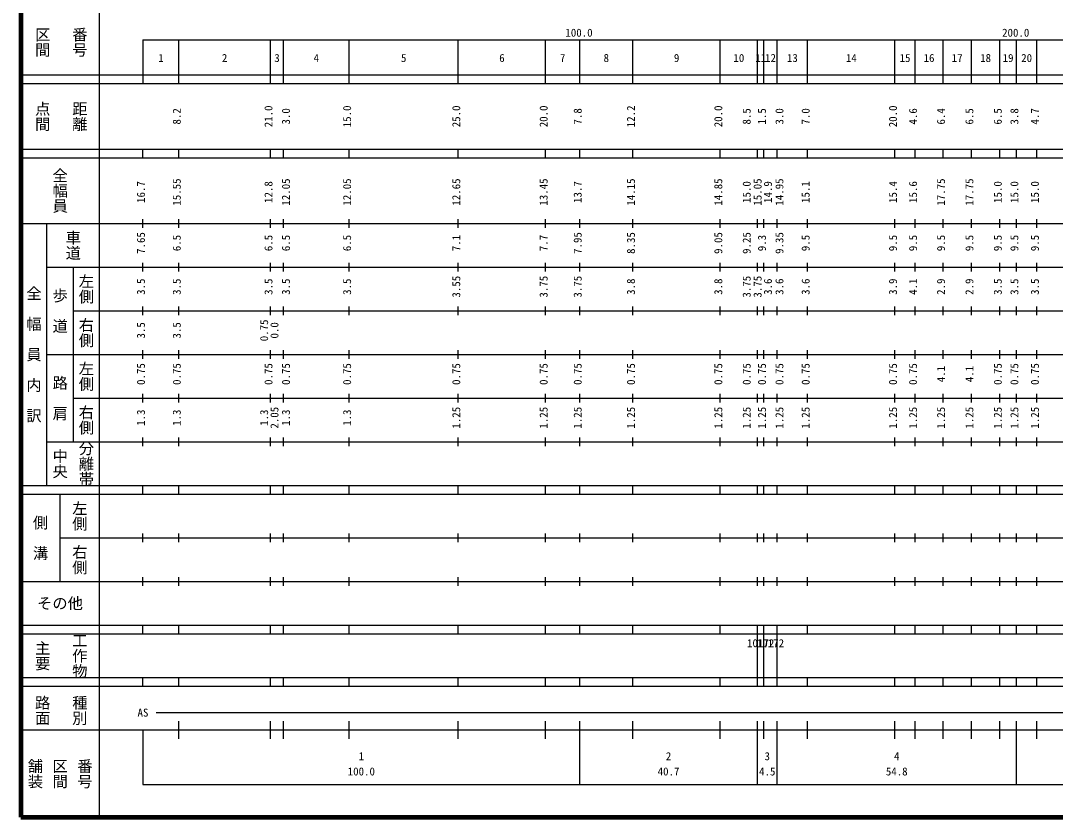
# Model space of a CAD drawing. Units: millimetres on the paper, enlarged 1000 times. Extents: x 40000 to 680000, y 20000 to 380000.
# Drawn here: x 40000 to 276912, y 20000 to 202409 of the extents above; entities that cross this region are included whole.
import ezdxf
from ezdxf.enums import TextEntityAlignment as Align

# ---------------------------------------------------------------- set-up
doc = ezdxf.new("R2010")
doc.units = ezdxf.units.MM
doc.header["$LTSCALE"] = 1000
doc.layers.add('M-TTL', color=2, linetype='Continuous', lineweight=140)
doc.layers.add('M-TTL-BAND', color=7, linetype='Continuous', lineweight=25)
doc.styles.add('@ＭＳ ゴシック', font='')
doc.styles.add('ＭＳ ゴシック', font='')
doc.styles.get('@ＭＳ ゴシック').set_extended_font_data('@MS Gothic')
doc.styles.get('ＭＳ ゴシック').set_extended_font_data('MS Gothic')

msp = doc.modelspace()

# ---------------------------------------------------------------- linework, layer by layer
at = {"layer": 'M-TTL'}
for p, q in [((40000, 380000), (40000, 20000)), ((40000, 20000), (680000, 20000))]:
    msp.add_line(p, q, dxfattribs=at)
at = {"layer": 'M-TTL-BAND'}
for p, q in [((58000, 370000), (58000, 20000)), ((68000, 198000), (579000, 198000)), ((68000, 198000), (68000, 188000)), ((76200, 188000), (76200, 198000)), ((97200, 188000), (97200, 198000)), ((100200, 188000), (100200, 198000)), ((115200, 188000), (115200, 198000)), ((140200, 188000), (140200, 198000)), ((160200, 188000), (160200, 198000)), ((168000, 188000), (168000, 198000)), ((180200, 188000), (180200, 198000)), ((200200, 188000), (200200, 198000)), ((208700, 188000), (208700, 198000)), ((210200, 188000), (210200, 198000)), ((213200, 188000), (213200, 198000)), ((220200, 188000), (220200, 198000)), ((240200, 188000), (240200, 198000)), ((244800, 188000), (244800, 198000)), ((251200, 188000), (251200, 198000)), ((257700, 188000), (257700, 198000)), ((264200, 188000), (264200, 198000)), ((268000, 188000), (268000, 198000)), ((272700, 188000), (272700, 198000)), ((40000, 190000), (579000, 190000)), ((40000, 188000), (579000, 188000)), ((40000, 173000), (579000, 173000)), ((68000, 171000), (68000, 173000)), ((76200, 171000), (76200, 173000)), ((97200, 171000), (97200, 173000)), ((100200, 171000), (100200, 173000)), ((115200, 171000), (115200, 173000)), ((140200, 171000), (140200, 173000)), ((160200, 171000), (160200, 173000)), ((168000, 171000), (168000, 173000)), ((180200, 171000), (180200, 173000)), ((200200, 171000), (200200, 173000)), ((208700, 171000), (208700, 173000)), ((210200, 171000), (210200, 173000)), ((213200, 171000), (213200, 173000)), ((220200, 171000), (220200, 173000)), ((240200, 171000), (240200, 173000)), ((244800, 171000), (244800, 173000)), ((251200, 171000), (251200, 173000)), ((257700, 171000), (257700, 173000)), ((264200, 171000), (264200, 173000)), ((268000, 171000), (268000, 173000)), ((272700, 171000), (272700, 173000)), ((40000, 171000), (579000, 171000)), ((68000, 155000), (68000, 157000)), ((76200, 155000), (76200, 157000)), ((97200, 155000), (97200, 157000)), ((100200, 155000), (100200, 157000)), ((115200, 155000), (115200, 157000)), ((140200, 155000), (140200, 157000)), ((160200, 155000), (160200, 157000)), ((168000, 155000), (168000, 157000)), ((180200, 155000), (180200, 157000)), ((200200, 155000), (200200, 157000)), ((208700, 155000), (208700, 157000)), ((210200, 155000), (210200, 157000)), ((213200, 155000), (213200, 157000)), ((220200, 155000), (220200, 157000)), ((240200, 155000), (240200, 157000)), ((244800, 155000), (244800, 157000)), ((251200, 155000), (251200, 157000)), ((257700, 155000), (257700, 157000)), ((264200, 155000), (264200, 157000)), ((268000, 155000), (268000, 157000)), ((272700, 155000), (272700, 157000)), ((40000, 156000), (579000, 156000)), ((46000, 96000), (46000, 156000)), ((68000, 145000), (68000, 147000)), ((76200, 145000), (76200, 147000)), ((97200, 145000), (97200, 147000)), ((100200, 145000), (100200, 147000)), ((115200, 145000), (115200, 147000)), ((140200, 145000), (140200, 147000)), ((160200, 145000), (160200, 147000)), ((168000, 145000), (168000, 147000)), ((180200, 145000), (180200, 147000)), ((200200, 145000), (200200, 147000)), ((208700, 145000), (208700, 147000)), ((210200, 145000), (210200, 147000)), ((213200, 145000), (213200, 147000)), ((220200, 145000), (220200, 147000)), ((240200, 145000), (240200, 147000)), ((244800, 145000), (244800, 147000)), ((251200, 145000), (251200, 147000)), ((257700, 145000), (257700, 147000)), ((264200, 145000), (264200, 147000)), ((268000, 145000), (268000, 147000)), ((272700, 145000), (272700, 147000)), ((46000, 146000), (579000, 146000)), ((52000, 146000), (52000, 106000)), ((52000, 136000), (579000, 136000)), ((68000, 135000), (68000, 137000)), ((76200, 135000), (76200, 137000)), ((97200, 135000), (97200, 137000)), ((100200, 135000), (100200, 137000)), ((115200, 135000), (115200, 137000)), ((140200, 135000), (140200, 137000)), ((160200, 135000), (160200, 137000)), ((168000, 135000), (168000, 137000)), ((180200, 135000), (180200, 137000)), ((200200, 135000), (200200, 137000)), ((208700, 135000), (208700, 137000)), ((210200, 135000), (210200, 137000)), ((213200, 135000), (213200, 137000)), ((220200, 135000), (220200, 137000)), ((240200, 135000), (240200, 137000)), ((244800, 135000), (244800, 137000)), ((251200, 135000), (251200, 137000)), ((257700, 135000), (257700, 137000)), ((264200, 135000), (264200, 137000)), ((268000, 135000), (268000, 137000)), ((272700, 135000), (272700, 137000)), ((46000, 126000), (579000, 126000)), ((68000, 125000), (68000, 127000)), ((76200, 125000), (76200, 127000)), ((97200, 125000), (97200, 127000)), ((100200, 125000), (100200, 127000)), ((115200, 125000), (115200, 127000)), ((140200, 125000), (140200, 127000)), ((160200, 125000), (160200, 127000)), ((168000, 125000), (168000, 127000)), ((180200, 125000), (180200, 127000)), ((200200, 125000), (200200, 127000)), ((208700, 125000), (208700, 127000)), ((210200, 125000), (210200, 127000)), ((213200, 125000), (213200, 127000)), ((220200, 125000), (220200, 127000)), ((240200, 125000), (240200, 127000)), ((244800, 125000), (244800, 127000)), ((251200, 125000), (251200, 127000)), ((257700, 125000), (257700, 127000)), ((264200, 125000), (264200, 127000)), ((268000, 125000), (268000, 127000)), ((272700, 125000), (272700, 127000)), ((68000, 115000), (68000, 117000)), ((76200, 115000), (76200, 117000)), ((97200, 115000), (97200, 117000)), ((100200, 115000), (100200, 117000)), ((115200, 115000), (115200, 117000)), ((140200, 115000), (140200, 117000)), ((160200, 115000), (160200, 117000)), ((168000, 115000), (168000, 117000)), ((180200, 115000), (180200, 117000)), ((200200, 115000), (200200, 117000)), ((208700, 115000), (208700, 117000)), ((210200, 115000), (210200, 117000)), ((213200, 115000), (213200, 117000)), ((220200, 115000), (220200, 117000)), ((240200, 115000), (240200, 117000)), ((244800, 115000), (244800, 117000)), ((251200, 115000), (251200, 117000)), ((257700, 115000), (257700, 117000)), ((264200, 115000), (264200, 117000)), ((268000, 115000), (268000, 117000)), ((272700, 115000), (272700, 117000)), ((52000, 116000), (579000, 116000)), ((68000, 105000), (68000, 107000)), ((76200, 105000), (76200, 107000)), ((97200, 105000), (97200, 107000)), ((100200, 105000), (100200, 107000)), ((115200, 105000), (115200, 107000)), ((140200, 105000), (140200, 107000)), ((160200, 105000), (160200, 107000)), ((168000, 105000), (168000, 107000)), ((180200, 105000), (180200, 107000)), ((200200, 105000), (200200, 107000)), ((208700, 105000), (208700, 107000)), ((210200, 105000), (210200, 107000)), ((213200, 105000), (213200, 107000)), ((220200, 105000), (220200, 107000)), ((240200, 105000), (240200, 107000)), ((244800, 105000), (244800, 107000)), ((251200, 105000), (251200, 107000)), ((257700, 105000), (257700, 107000)), ((264200, 105000), (264200, 107000)), ((268000, 105000), (268000, 107000)), ((272700, 105000), (272700, 107000)), ((46000, 106000), (579000, 106000)), ((40000, 96000), (579000, 96000)), ((68000, 94000), (68000, 96000)), ((76200, 94000), (76200, 96000)), ((97200, 94000), (97200, 96000)), ((100200, 94000), (100200, 96000)), ((115200, 94000), (115200, 96000)), ((140200, 94000), (140200, 96000)), ((160200, 94000), (160200, 96000)), ((168000, 94000), (168000, 96000)), ((180200, 94000), (180200, 96000)), ((200200, 94000), (200200, 96000)), ((208700, 94000), (208700, 96000)), ((210200, 94000), (210200, 96000)), ((213200, 94000), (213200, 96000)), ((220200, 94000), (220200, 96000)), ((240200, 94000), (240200, 96000)), ((244800, 94000), (244800, 96000)), ((251200, 94000), (251200, 96000)), ((257700, 94000), (257700, 96000)), ((264200, 94000), (264200, 96000)), ((268000, 94000), (268000, 96000)), ((272700, 94000), (272700, 96000)), ((40000, 94000), (579000, 94000)), ((49000, 94000), (49000, 74000)), ((49000, 84000), (579000, 84000)), ((68000, 83000), (68000, 85000)), ((76200, 83000), (76200, 85000)), ((97200, 83000), (97200, 85000)), ((100200, 83000), (100200, 85000)), ((115200, 83000), (115200, 85000)), ((140200, 83000), (140200, 85000)), ((160200, 83000), (160200, 85000)), ((168000, 83000), (168000, 85000)), ((180200, 83000), (180200, 85000)), ((200200, 83000), (200200, 85000)), ((208700, 83000), (208700, 85000)), ((210200, 83000), (210200, 85000)), ((213200, 83000), (213200, 85000)), ((220200, 83000), (220200, 85000)), ((240200, 83000), (240200, 85000)), ((244800, 83000), (244800, 85000)), ((251200, 83000), (251200, 85000)), ((257700, 83000), (257700, 85000)), ((264200, 83000), (264200, 85000)), ((268000, 83000), (268000, 85000)), ((272700, 83000), (272700, 85000)), ((40000, 74000), (579000, 74000)), ((68000, 73000), (68000, 75000)), ((76200, 73000), (76200, 75000)), ((97200, 73000), (97200, 75000)), ((100200, 73000), (100200, 75000)), ((115200, 73000), (115200, 75000)), ((140200, 73000), (140200, 75000)), ((160200, 73000), (160200, 75000)), ((168000, 73000), (168000, 75000)), ((180200, 73000), (180200, 75000)), ((200200, 73000), (200200, 75000)), ((208700, 73000), (208700, 75000)), ((210200, 73000), (210200, 75000)), ((213200, 73000), (213200, 75000)), ((220200, 73000), (220200, 75000)), ((240200, 73000), (240200, 75000)), ((244800, 73000), (244800, 75000)), ((251200, 73000), (251200, 75000)), ((257700, 73000), (257700, 75000)), ((264200, 73000), (264200, 75000)), ((268000, 73000), (268000, 75000)), ((272700, 73000), (272700, 75000)), ((40000, 64000), (579000, 64000)), ((68000, 62000), (68000, 64000)), ((76200, 62000), (76200, 64000)), ((97200, 62000), (97200, 64000)), ((100200, 62000), (100200, 64000)), ((115200, 62000), (115200, 64000)), ((140200, 62000), (140200, 64000)), ((160200, 62000), (160200, 64000)), ((168000, 62000), (168000, 64000)), ((180200, 62000), (180200, 64000)), ((200200, 62000), (200200, 64000)), ((208700, 62000), (208700, 64000)), ((210200, 62000), (210200, 64000)), ((213200, 62000), (213200, 64000)), ((220200, 62000), (220200, 64000)), ((240200, 62000), (240200, 64000)), ((244800, 62000), (244800, 64000)), ((251200, 62000), (251200, 64000)), ((257700, 62000), (257700, 64000)), ((264200, 62000), (264200, 64000)), ((268000, 62000), (268000, 64000)), ((272700, 62000), (272700, 64000)), ((40000, 62000), (579000, 62000)), ((208700, 52000), (208700, 62000)), ((210200, 52000), (210200, 62000)), ((210200, 52000), (210200, 62000)), ((213200, 52000), (213200, 62000)), ((40000, 52000), (579000, 52000)), ((40000, 50000), (579000, 50000)), ((68000, 50000), (68000, 52000)), ((76200, 50000), (76200, 52000)), ((97200, 50000), (97200, 52000)), ((100200, 50000), (100200, 52000)), ((115200, 50000), (115200, 52000)), ((140200, 50000), (140200, 52000)), ((160200, 50000), (160200, 52000)), ((168000, 50000), (168000, 52000)), ((180200, 50000), (180200, 52000)), ((200200, 50000), (200200, 52000)), ((208700, 50000), (208700, 52000)), ((210200, 50000), (210200, 52000)), ((213200, 50000), (213200, 52000)), ((220200, 50000), (220200, 52000)), ((240200, 50000), (240200, 52000)), ((244800, 50000), (244800, 52000)), ((251200, 50000), (251200, 52000)), ((257700, 50000), (257700, 52000)), ((264200, 50000), (264200, 52000)), ((268000, 50000), (268000, 52000)), ((272700, 50000), (272700, 52000)), ((71000, 44000), (565000, 44000)), ((76200, 38000), (76200, 42000)), ((97200, 38000), (97200, 42000)), ((100200, 38000), (100200, 42000)), ((115200, 38000), (115200, 42000)), ((140200, 38000), (140200, 42000)), ((160200, 38000), (160200, 42000)), ((168000, 27500), (168000, 42000)), ((180200, 38000), (180200, 42000)), ((200200, 38000), (200200, 42000)), ((208700, 27500), (208700, 42000)), ((210200, 38000), (210200, 42000)), ((213200, 27500), (213200, 42000)), ((220200, 38000), (220200, 42000)), ((240200, 38000), (240200, 42000)), ((244800, 38000), (244800, 42000)), ((251200, 38000), (251200, 42000)), ((257700, 38000), (257700, 42000)), ((264200, 38000), (264200, 42000)), ((268000, 27500), (268000, 42000)), ((272700, 38000), (272700, 42000)), ((40000, 40000), (579000, 40000)), ((68000, 40000), (68000, 27500)), ((68000, 27500), (579000, 27500))]:
    msp.add_line(p, q, dxfattribs=at)

# ---------------------------------------------------------------- texts
at = {"layer": 'M-TTL-BAND', "style": '@ＭＳ ゴシック'}
for s, p in [('区間', (45000, 197500)), ('番号', (53500, 197500)), ('点間', (45000, 180500)), ('距離', (53500, 180500)), ('全幅員', (49000, 163500)), ('車道', (52000, 151000)), ('左側', (55000, 141000)), ('全\u3000幅\u3000員\u3000内\u3000訳', (43000, 126000)), ('歩\u3000道', (49000, 136000)), ('右側', (55000, 131000)), ('左側', (55000, 121000)), ('路\u3000肩', (49000, 116000)), ('右側', (55000, 111000)), ('中央', (49000, 101000)), ('分離帯', (55000, 101000)), ('左側', (53500, 89000)), ('側\u3000溝', (44500, 84000)), ('右側', (53500, 79000)), ('工作物', (53500, 57000)), ('主要', (45000, 57000)), ('路面', (45000, 44500)), ('種別', (53500, 44500)), ('舗装', (43333, 30000)), ('番号', (54667, 30000)), ('区間', (49000, 30000))]:
    msp.add_text(s, height=2566, rotation=270, dxfattribs=at).set_placement(p, align=Align.MIDDLE_CENTER)
at = {"layer": 'M-TTL-BAND', "style": 'ＭＳ ゴシック'}
for s, p in [('100.0', (167844, 198195)), ('200.0', (267844, 198195)), ('1', (72100, 192405)), ('2', (86700, 192405)), ('3', (98700, 192405)), ('4', (107700, 192405)), ('5', (127700, 192405)), ('6', (150200, 192405)), ('7', (164100, 192405)), ('8', (174100, 192405)), ('9', (190200, 192405)), ('10', (204450, 192405)), ('11', (209450, 192405)), ('12', (211700, 192405)), ('13', (216700, 192405)), ('14', (230200, 192405)), ('15', (242500, 192405)), ('16', (248000, 192405)), ('17', (254450, 192405)), ('18', (260950, 192405)), ('19', (266100, 192405)), ('20', (270350, 192405)), ('AS', (68000, 42500)), ('1', (118000, 32523)), ('2', (188350, 32523)), ('3', (210950, 32523)), ('4', (240600, 32523)), ('100.0', (118000, 29033)), ('40.7', (188350, 29033)), ('4.5', (210950, 29033)), ('54.8', (240600, 29033))]:
    msp.add_text(s, height=1833, dxfattribs=at).set_placement(p, align=Align.BOTTOM_CENTER)
for s, p in [('21.0', (98200, 180500)), ('15.0', (116200, 180500)), ('25.0', (141200, 180500)), ('20.0', (161200, 180500)), ('12.2', (181200, 180500)), ('20.0', (201200, 180500)), ('20.0', (241200, 180500)), ('8.2', (77200, 180500)), ('3.0', (102200, 180500)), ('7.8', (169000, 180500)), ('8.5', (207700, 180500)), ('1.5', (211200, 180500)), ('3.0', (215200, 180500)), ('7.0', (221200, 180500)), ('4.6', (245800, 180500)), ('6.4', (252200, 180500)), ('6.5', (258700, 180500)), ('6.5', (265200, 180500)), ('3.8', (269000, 180500)), ('4.7', (273700, 180500)), ('15.55', (77200, 163174)), ('12.05', (102200, 163174)), ('12.05', (116200, 163174)), ('12.65', (141200, 163174)), ('13.45', (161200, 163174)), ('14.15', (181200, 163174)), ('14.85', (201200, 163174)), ('15.05', (210200, 163174)), ('14.95', (215200, 163174)), ('17.75', (252200, 163174)), ('17.75', (258700, 163174)), ('16.7', (69000, 163174)), ('12.8', (98200, 163174)), ('13.7', (169000, 163174)), ('15.0', (207700, 163174)), ('14.9', (212570, 163174)), ('15.1', (221200, 163174)), ('15.4', (241200, 163174)), ('15.6', (245800, 163174)), ('15.0', (265200, 163174)), ('15.0', (269000, 163174)), ('15.0', (273700, 163174)), ('7.65', (69000, 151500)), ('6.5', (77200, 151500)), ('6.5', (98200, 151500)), ('6.5', (102200, 151500)), ('6.5', (116200, 151500)), ('7.1', (141200, 151500)), ('7.7', (161200, 151500)), ('7.95', (169000, 151500)), ('8.35', (181200, 151500)), ('9.05', (201200, 151500)), ('9.25', (207700, 151500)), ('9.3', (211200, 151500)), ('9.35', (215200, 151500)), ('9.5', (221200, 151500)), ('9.5', (241200, 151500)), ('9.5', (245800, 151500)), ('9.5', (252200, 151500)), ('9.5', (258700, 151500)), ('9.5', (265200, 151500)), ('9.5', (269000, 151500)), ('9.5', (273700, 151500)), ('3.5', (69000, 141500)), ('3.5', (77200, 141500)), ('3.5', (98200, 141500)), ('3.5', (102200, 141500)), ('3.5', (116200, 141500)), ('3.55', (141200, 141500)), ('3.75', (161200, 141500)), ('3.75', (169000, 141500)), ('3.8', (181200, 141500)), ('3.8', (201200, 141500)), ('3.75', (207700, 141500)), ('3.75', (210200, 141500)), ('3.6', (212570, 141500)), ('3.6', (215200, 141500)), ('3.6', (221200, 141500)), ('3.9', (241200, 141500)), ('4.1', (245800, 141500)), ('2.9', (252200, 141500)), ('2.9', (258700, 141500)), ('3.5', (265200, 141500)), ('3.5', (269000, 141500)), ('3.5', (273700, 141500)), ('3.5', (69000, 131500)), ('3.5', (77200, 131500)), ('0.75', (97200, 131500)), ('0.0', (99570, 131500)), ('0.75', (69000, 121500)), ('0.75', (77200, 121500)), ('0.75', (98200, 121500)), ('0.75', (102200, 121500)), ('0.75', (116200, 121500)), ('0.75', (141200, 121500)), ('0.75', (161200, 121500)), ('0.75', (169000, 121500)), ('0.75', (181200, 121500)), ('0.75', (201200, 121500)), ('0.75', (207700, 121500)), ('0.75', (211200, 121500)), ('0.75', (215200, 121500)), ('0.75', (221200, 121500)), ('0.75', (241200, 121500)), ('0.75', (245800, 121500)), ('4.1', (252200, 121500)), ('4.1', (258700, 121500)), ('0.75', (265200, 121500)), ('0.75', (269000, 121500)), ('0.75', (273700, 121500)), ('2.05', (99570, 111500)), ('1.25', (141200, 111500)), ('1.25', (161200, 111500)), ('1.25', (169000, 111500)), ('1.25', (181200, 111500)), ('1.25', (201200, 111500)), ('1.25', (207700, 111500)), ('1.25', (211200, 111500)), ('1.25', (215200, 111500)), ('1.25', (221200, 111500)), ('1.25', (241200, 111500)), ('1.25', (245800, 111500)), ('1.25', (252200, 111500)), ('1.25', (258700, 111500)), ('1.25', (265200, 111500)), ('1.25', (269000, 111500)), ('1.25', (273700, 111500)), ('1.3', (69000, 111500)), ('1.3', (77200, 111500)), ('1.3', (97200, 111500)), ('1.3', (102200, 111500)), ('1.3', (116200, 111500))]:
    msp.add_text(s, height=1833, rotation=90, dxfattribs=at).set_placement(p, align=Align.BOTTOM_CENTER)
msp.add_text('その他', height=2566, dxfattribs=at).set_placement((49000, 69000), align=Align.MIDDLE_CENTER)
for p in [(206325, 58405), (208575, 58405)]:
    msp.add_text('10172', height=1833, dxfattribs=at).set_placement(p, align=Align.BOTTOM_LEFT)

doc.saveas('drawing.dxf')
